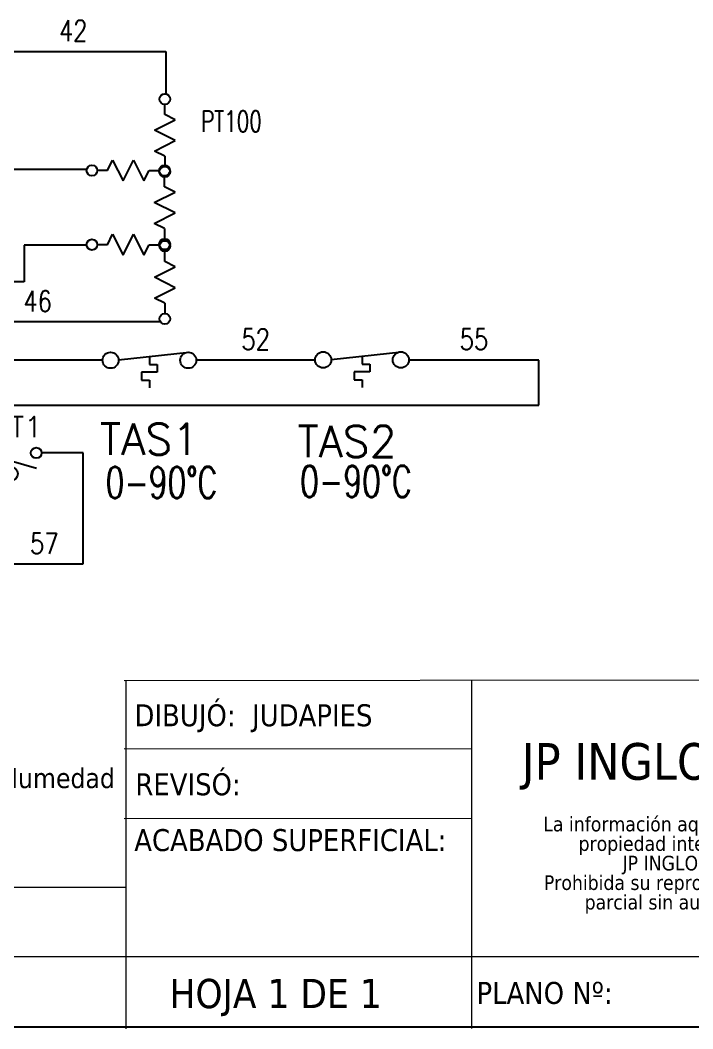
# Model space of a CAD drawing. Header units: millimetres. Extents: x 124 to 302, y 105 to 223.
# Drawn here: x 139.06 to 143.09, y 105.39 to 111.44 of the extents above; entities that cross this region are included whole.
import ezdxf
from ezdxf.enums import TextEntityAlignment as Align

# ---------------------------------------------------------------- set-up
doc = ezdxf.new("R2010")
doc.units = ezdxf.units.MM
doc.linetypes.add('CENTERX2', pattern=[20.32, 12.7, -2.54, 2.54, -2.54])
for name, color, linetype in [('CONTORNO', 179, 'Continuous'), ('DESC', 250, 'Continuous'), ('LOC', 8, 'Continuous'), ('SYMS', 7, 'Continuous'), ('TAGS', 250, 'Continuous'), ('WIREFIXED', 7, 'Continuous'), ('WIRES', 7, 'Continuous')]:
    doc.layers.add(name, color=color, linetype=linetype)
doc.styles.add('SLDTEXTSTYLE0', font='tahoma.ttf')
doc.styles.add('SLDTEXTSTYLE1', font='tahomabd.ttf')
doc.styles.get("Standard").update_dxf_attribs({"font": 'tahoma.ttf'})
doc.styles.add('WD', font='romans.shx')

# ---------------------------------------------------------------- blocks, each defined once
blk = doc.blocks.new('SW_NOTE_2')
at = {"layer": 'CONTORNO', "color": 0, "char_height": 1.05833, "attachment_point": 2, "style": 'SLDTEXTSTYLE0'}
for s, insert in [('La información aqui contenida es ', (10.286, 1.344)), ('propiedad intelectual de', (10.082, -0.067)), ('JP INGLOBLAL.', (10.103, -1.478)), ('Prohibida su reproducción total o ', (10.297, -2.889)), ('parcial sin autorización', (10.121, -4.3))]:
    blk.add_mtext(s, dxfattribs=dict(at, insert=insert))
blk = doc.blocks.new('HTS12')
at = {"linetype": 'Continuous'}
blk.add_line((-0.1231, 0.002), (0.1594, 0.0326), dxfattribs=at)
for p, q in [((0, 0.0153), (0, -0.0168)), ((0, -0.0168), (0.0312, -0.0168)), ((0.0312, -0.0168), (0.0312, -0.0481)), ((0.0312, -0.0481), (-0.0312, -0.0481)), ((-0.0312, -0.0481), (-0.0312, -0.0793)), ((-0.0312, -0.0793), (0, -0.0793)), ((0, -0.0793), (0, -0.1106))]:
    blk.add_line(p, q)
for centre in [(-0.1553, 0), (0.1553, 0)]:
    blk.add_circle(centre, 0.0322)
at = {"style": 'WD', "width": 0.7}
for tag, p in [('INST', (0, 0.7321)), ('LOC', (0, 0.5625)), ('DESC1', (0, 0.4062)), ('DESC2', (0, 0.25)), ('XREF', (0, -0.3144))]:
    blk.add_attdef(tag, text='', height=0.125, dxfattribs=at).set_placement(p, align=Align.CENTER)
at = {"style": 'WD'}
blk.add_attdef('TAG1', text='', height=0.125, dxfattribs=at).set_placement((0, 0.0938), align=Align.CENTER)
for tag, p in [('X2LINK', (0, 0.0781)), ('X8LINK', (0, -0.1406))]:
    blk.add_attdef(tag, p, '', height=0.01, dxfattribs=at)
for tag, p, height, flags in [('FAMILY', (0.0376, 0.0371), 0.01, 9), ('X4TERM01', (-0.1875, 0), 0.0125, 1), ('CONTACT', (0.0376, 0.0204), 0.01, 1), ('X1TERM02', (0.1875, 0), 0.0125, 1)]:
    blk.add_attdef(tag, p, '', height=height, dxfattribs=dict(at, flags=flags))
at = {"linetype": 'Continuous', "style": 'WD', "flags": 9}
for tag, p in [('CAT', (0.0626, -0.0071)), ('ASSYCODE', (0.0625, -0.0469)), ('MFG', (0.0626, -0.0266))]:
    blk.add_attdef(tag, text='', height=0.01, dxfattribs=at).set_placement(p, align=Align.CENTER)
at = {"linetype": 'Continuous', "style": 'WD', "flags": 8}
blk.add_attdef('TERM01', text='', height=0.125, dxfattribs=at).set_placement((-0.25, -0.0158), align=Align.TOP_RIGHT)
blk.add_attdef('TERM02', text='', height=0.125, dxfattribs=at).set_placement((0.25, -0.0158), align=Align.TOP_LEFT)
at = {"style": 'WD', "width": 0.7}
for tag, p in [('RATING1', (0.2754, -0.2988)), ('WDTAGALT', (0.2806, -0.4658))]:
    blk.add_attdef(tag, p, '', height=0.125, dxfattribs=at)
blk = doc.blocks.new('VRE1T')
for p, q in [((0, 0.125), (0, 0.1875)), ((0.0625, 0.0938), (0, 0.125)), ((-0.0625, 0.0312), (0.0625, 0.0938)), ((0.0625, -0.0312), (-0.0625, 0.0312)), ((-0.0625, -0.0938), (0.0625, -0.0312)), ((0, -0.125), (-0.0625, -0.0938)), ((0, -0.125), (0, -0.1875))]:
    blk.add_line(p, q)
for centre in [(0, 0.2178), (0, -0.2178)]:
    blk.add_circle(centre, 0.0322)
at = {"style": 'WD'}
for tag, p, width in [('INST', (0.2188, 0.4564), 0.7), ('LOC', (0.2188, 0.2868), 0.7), ('TAG1', (0.1269, 0.1305), 0.9), ('RATING1', (0.125, -0.0257), 0.7), ('RATING2', (0.125, -0.182), 0.7), ('DESC1', (0.1287, -0.3382), 0.7), ('DESC2', (0.1287, -0.4945), 0.7)]:
    blk.add_attdef(tag, p, '', height=0.125, dxfattribs=dict(at, width=width))
at = {"linetype": 'Continuous', "style": 'WD', "flags": 8}
blk.add_attdef('TERM01', text='', height=0.125, dxfattribs=at).set_placement((-0.055, 0.2691), align=Align.RIGHT)
at = {"style": 'WD', "flags": 9}
blk.add_attdef('FAMILY', (-0.1836, 0.2047), '', height=0.01, rotation=90, dxfattribs=at)
at = {"linetype": 'Continuous', "style": 'WD', "flags": 9}
for tag, p in [('ASSYCODE', (-0.0938, 0.2188)), ('CAT', (-0.1394, 0.2297)), ('MFG', (-0.12, 0.2278))]:
    blk.add_attdef(tag, text='', height=0.01, rotation=90, dxfattribs=at).set_placement(p, align=Align.CENTER)
at = {"color": 7, "style": 'WD', "flags": 1}
for tag, p in [('X2TERM01', (0, 0.25)), ('X8TERM02', (0, -0.25))]:
    blk.add_attdef(tag, p, '', height=0.0125, dxfattribs=at)
at = {"linetype": 'Continuous', "style": 'WD', "flags": 8}
blk.add_attdef('TERM02', text='', height=0.125, dxfattribs=at).set_placement((-0.0407, -0.2759), align=Align.TOP_RIGHT)
blk = doc.blocks.new('HRE1T')
for p, q in [((-0.125, 0), (-0.0938, 0.0625)), ((-0.0938, 0.0625), (-0.0312, -0.0625)), ((-0.0312, -0.0625), (0.0312, 0.0625)), ((0.0312, 0.0625), (0.0938, -0.0625)), ((-0.125, 0), (-0.1875, 0)), ((0.0938, -0.0625), (0.125, 0)), ((0.125, 0), (0.1875, 0))]:
    blk.add_line(p, q)
for centre in [(-0.2178, 0), (0.2178, 0)]:
    blk.add_circle(centre, 0.0322)
at = {"style": 'WD'}
for tag, width, p in [('INST', 0.7, (0, 0.8883)), ('LOC', 0.7, (0, 0.7187)), ('DESC1', 0.7, (0, 0.5625)), ('DESC2', 0.7, (0, 0.4062)), ('RATING1', 0.9, (0.0055, 0.0938))]:
    blk.add_attdef(tag, text='', height=0.125, dxfattribs=dict(at, width=width)).set_placement(p, align=Align.CENTER)
blk.add_attdef('TAG1', text='', height=0.125, dxfattribs=at).set_placement((0, 0.25), align=Align.CENTER)
for tag, p, height, flags in [('FAMILY', (0.2047, 0.1523), 0.01, 9), ('X4TERM01', (-0.25, 0), 0.0125, 1), ('X1TERM02', (0.25, 0), 0.0125, 1)]:
    blk.add_attdef(tag, p, '', height=height, dxfattribs=dict(at, flags=flags))
at = {"linetype": 'Continuous', "style": 'WD', "flags": 9}
for tag, p in [('ASSYCODE', (0.2188, 0.0625)), ('MFG', (0.2278, 0.0887)), ('CAT', (0.2297, 0.1082))]:
    blk.add_attdef(tag, text='', height=0.01, dxfattribs=at).set_placement(p, align=Align.CENTER)
at = {"linetype": 'Continuous', "style": 'WD', "flags": 8}
blk.add_attdef('TERM01', text='', height=0.125, dxfattribs=at).set_placement((-0.3125, -0.047), align=Align.TOP_RIGHT)
blk.add_attdef('TERM02', text='', height=0.125, dxfattribs=at).set_placement((0.3125, -0.047), align=Align.TOP_LEFT)
at = {"style": 'WD', "width": 0.9}
blk.add_attdef('RATING2', text='', height=0.125, dxfattribs=at).set_placement((0.0055, -0.125), align=Align.TOP_CENTER)
blk = doc.blocks.new('PT1004Hilos')
at = {"layer": 'SYMS'}
for name, p in [('VRE1T', (140.0162, 112.4312)), ('HRE1T', (139.7969, 112.2207)), ('HRE1T', (139.7969, 111.7758)), ('VRE1T', (140.0162, 111.5491))]:
    blk.add_blockref(name, p, dxfattribs=at)
ref = blk.add_blockref('VRE1T', (140.0151, 111.9971), dxfattribs=at)
ref.add_attrib('INST', 'PT100', (140.2339, 112.4535), dxfattribs={"layer": 'LOC', "height": 0.125, "style": 'WD', "width": 0.7})
blk = doc.blocks.new('HFL11')
at = {"linetype": 'Continuous'}
blk.add_line((-0.1248, -0.0103), (0.157, -0.0908), dxfattribs=at)
blk.add_line((0, -0.046), (0, -0.08))
for centre, radius in [((-0.1553, 0), 0.0322), ((0.1553, 0), 0.0322), ((0, -0.125), 0.0442)]:
    blk.add_circle(centre, radius)
at = {"style": 'WD', "width": 0.7}
for tag, p in [('INST', (0, 0.7321)), ('LOC', (0, 0.5625)), ('DESC1', (0, 0.4062)), ('DESC2', (0, 0.25)), ('XREF', (0, -0.3319)), ('WDTAGALT', (0, -0.5))]:
    blk.add_attdef(tag, text='', height=0.125, dxfattribs=at).set_placement(p, align=Align.CENTER)
at = {"style": 'WD'}
blk.add_attdef('TAG1', text='', height=0.125, dxfattribs=at).set_placement((0, 0.0938), align=Align.CENTER)
for tag, p, height, flags in [('X4TERM01', (-0.1875, 0), 0.0125, 1), ('CONTACT', (0.0376, 0.0204), 0.01, 1), ('FAMILY', (0.0376, 0.0371), 0.01, 9), ('X1TERM02', (0.1875, 0), 0.0125, 1)]:
    blk.add_attdef(tag, p, '', height=height, dxfattribs=dict(at, flags=flags))
for tag, p in [('X2LINK', (0, 0.0312)), ('X8LINK', (0, -0.2188))]:
    blk.add_attdef(tag, p, '', height=0.01, dxfattribs=at)
at = {"linetype": 'Continuous', "style": 'WD', "flags": 9}
for tag, p in [('CAT', (0.0626, -0.0071)), ('ASSYCODE', (0.0631, -0.0495)), ('MFG', (0.0626, -0.0266))]:
    blk.add_attdef(tag, text='', height=0.01, dxfattribs=at).set_placement(p, align=Align.CENTER)
at = {"linetype": 'Continuous', "style": 'WD', "flags": 8}
blk.add_attdef('TERM01', text='', height=0.125, dxfattribs=at).set_placement((-0.25, -0.0314), align=Align.TOP_RIGHT)
blk.add_attdef('TERM02', text='', height=0.125, dxfattribs=at).set_placement((0.25, -0.0314), align=Align.TOP_LEFT)
at = {"style": 'WD', "width": 0.7}
blk.add_attdef('RATING1', (0.2493, -0.3058), '', height=0.125, dxfattribs=at)
blk = doc.blocks.new('WD_WNH')
at = {"linetype": 'Continuous', "style": 'WD', "width": 0.8}
blk.add_attdef('WIRENO', text='', height=0.125, dxfattribs=at).set_placement((0, 0.0625), align=Align.CENTER)
at = {"style": 'WD', "flags": 1}
for tag, p in [('W01USER', (0, 0.0781)), ('W02USER', (0, 0.0703)), ('W03USER', (0, 0.0625)), ('W04USER', (0, 0.0547)), ('W05USER', (0, 0.0469)), ('W06USER', (0, 0.0391)), ('W07USER', (0, 0.0312)), ('W08USER', (0, 0.0234)), ('W09USER', (0, 0.0156)), ('W10USER', (0, 0.0078))]:
    blk.add_attdef(tag, text='', height=0.005, dxfattribs=at).set_placement(p, align=Align.CENTER)

msp = doc.modelspace()

# ---------------------------------------------------------------- linework, layer by layer
at = {"color": 7, "linetype": 'Continuous', "lineweight": 0}
for p, q in [((144.2555, 107.4863), (139.6807, 107.4811)), ((139.6906, 107.4863), (139.6906, 105.3945)), ((141.7655, 107.4863), (141.7655, 105.3969)), ((141.7655, 107.0713), (139.6807, 107.0733)), ((141.7655, 106.6563), (139.6807, 106.6531)), ((139.6906, 106.2413), (133.4651, 106.2413)), ((144.2555, 105.8263), (133.4651, 105.8263))]:
    msp.add_line(p, q, dxfattribs=at)
at = {"color": 7, "linetype": 'Continuous'}
msp.add_line((123.5055, 105.4055), (144.2555, 105.4055), dxfattribs=at)
at = {"color": 7, "linetype": 'CENTERX2', "lineweight": 0}
msp.add_line((133.462, 105.4055), (144.2555, 105.4055), dxfattribs=at)
at = {"layer": 'WIRES'}
for p, q in [((138.8201, 111.2564), (139.9307, 111.2564)), ((139.9307, 111.2564), (139.9307, 110.9977)), ((139.4565, 110.5485), (138.9604, 110.5485)), ((139.4561, 110.0944), (139.0819, 110.0944)), ((139.0819, 110.0944), (139.0819, 109.8741)), ((139.0819, 109.8741), (138.369, 109.8741)), ((139.8992, 109.6338), (138.4248, 109.6338)), ((139.5516, 109.4043), (138.3691, 109.4043)), ((140.8268, 109.4043), (140.1141, 109.4043)), ((142.1694, 109.4043), (141.3893, 109.4043)), ((142.1694, 109.1342), (142.1694, 109.4043)), ((138.3691, 109.1342), (142.1694, 109.1342)), ((139.4362, 108.8483), (139.1862, 108.8483)), ((139.4362, 108.1828), (139.4362, 108.8483)), ((138.421, 108.1828), (139.4362, 108.1828))]:
    msp.add_line(p, q, dxfattribs=at)

# ---------------------------------------------------------------- block references
at = {"layer": 'CONTORNO', "color": 7, "xscale": 0.083, "yscale": 0.083, "zscale": 0.083}
msp.add_blockref('SW_NOTE_2', (142.204, 106.555), dxfattribs=at)
at = {"layer": 'DESC'}
msp.add_blockref('PT1004Hilos', (-0.091, -1.6784), dxfattribs=at)
at = {"layer": 'SYMS'}
ref = msp.add_blockref('HTS12', (139.8328, 109.4043), dxfattribs=dict(at, xscale=1.5, yscale=1.5, zscale=1.5))
ref.add_attrib('DESC1', '0-90°C', dxfattribs={"layer": 'DESC', "height": 0.1875, "style": 'WD', "width": 0.7}).set_placement((139.9049, 108.5774), align=Align.CENTER)
ref.add_attrib('TAG1', 'TAS1', dxfattribs={"layer": 'TAGS', "height": 0.1875, "style": 'WD'}).set_placement((139.8328, 108.8373), align=Align.CENTER)
ref = msp.add_blockref('HTS12', (141.1081, 109.4066), dxfattribs=dict(at, xscale=1.5, yscale=1.5, zscale=1.5))
ref.add_attrib('DESC1', '0-90°C', dxfattribs={"layer": 'DESC', "height": 0.1875, "style": 'WD', "width": 0.7}).set_placement((141.0718, 108.5841), align=Align.CENTER)
ref.add_attrib('TAG1', 'TAS2', dxfattribs={"layer": 'TAGS', "height": 0.1875, "style": 'WD'}).set_placement((141.0174, 108.824), align=Align.CENTER)
ref = msp.add_blockref('HFL11', (138.9987, 108.8483), dxfattribs=at)
ref.add_attrib('TAG1', 'FLT1', dxfattribs={"layer": 'TAGS', "height": 0.125, "style": 'WD'}).set_placement((138.9987, 108.942), align=Align.CENTER)
at = {"layer": 'WIREFIXED'}
ref = msp.add_blockref('WD_WNH', (139.3754, 111.2564), dxfattribs=at)
ref.add_attrib('WIRENOF', '42', dxfattribs={"linetype": 'Continuous', "height": 0.125, "style": 'WD', "width": 0.8}).set_placement((139.3754, 111.3189), align=Align.CENTER)
ref = msp.add_blockref('WD_WNH', (139.162, 109.6338), dxfattribs=at)
ref.add_attrib('WIRENOF', '46', dxfattribs={"linetype": 'Continuous', "height": 0.125, "style": 'WD', "width": 0.8}).set_placement((139.162, 109.6963), align=Align.CENTER)
ref = msp.add_blockref('WD_WNH', (140.4705, 109.4043), dxfattribs=at)
ref.add_attrib('WIRENOF', '52', dxfattribs={"linetype": 'Continuous', "height": 0.125, "style": 'WD', "width": 0.8}).set_placement((140.4705, 109.4668), align=Align.CENTER)
ref = msp.add_blockref('WD_WNH', (141.7794, 109.4043), dxfattribs=at)
ref.add_attrib('WIRENOF', '55', dxfattribs={"linetype": 'Continuous', "height": 0.125, "style": 'WD', "width": 0.8}).set_placement((141.7794, 109.4668), align=Align.CENTER)
ref = msp.add_blockref('WD_WNH', (139.2017, 108.1803), dxfattribs=at)
ref.add_attrib('WIRENOF', '57', dxfattribs={"linetype": 'Continuous', "height": 0.125, "style": 'WD', "width": 0.8}).set_placement((139.2017, 108.2428), align=Align.CENTER)

# ---------------------------------------------------------------- texts
at = {"insert": (138.186, 106.9582), "char_height": 0.12, "attachment_point": 1}
msp.add_mtext_dynamic_manual_height_columns('Sensor de Humedad', width=1.541626, gutter_width=0.05, heights=[0], dxfattribs=at)
at = {"color": 7, "linetype": 'Continuous', "lineweight": 0, "attachment_point": 1, "style": 'SLDTEXTSTYLE0'}
for s, insert, char_height in [('REVISÓ:', (139.7486, 106.9271), 0.13176), ('HOJA 1 DE 1', (139.953, 105.6941), 0.175683), ('PLANO Nº:', (141.7947, 105.6757), 0.13176)]:
    msp.add_mtext(s, dxfattribs=dict(at, insert=insert, char_height=char_height))
at = {"layer": 'CONTORNO', "color": 7, "char_height": 0.131763, "attachment_point": 1, "style": 'SLDTEXTSTYLE0'}
for s, insert in [('DIBUJÓ:  JUDAPIES', (139.7431, 107.341)), ('ACABADO SUPERFICIAL:', (139.7418, 106.5923))]:
    msp.add_mtext(s, dxfattribs=dict(at, insert=insert))
at = {"layer": 'CONTORNO', "insert": (142.0671, 107.1082), "char_height": 0.219604, "attachment_point": 1, "style": 'SLDTEXTSTYLE1'}
msp.add_mtext('JP INGLOBAL', dxfattribs=at)

doc.saveas('drawing.dxf')
